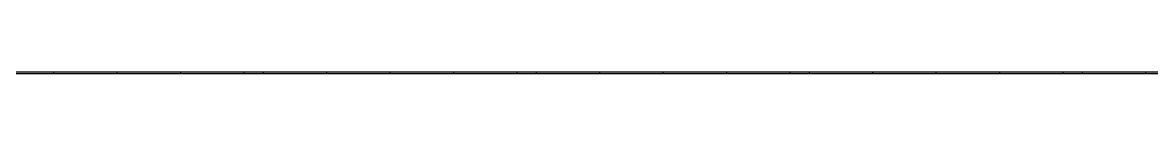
# Model space of a CAD drawing. Header units: inches. Extents: x -10781 to 50822, y -3854 to 38989.
# Drawn here: x 5141 to 10683, y 31235 to 31245 of the extents above; entities that cross this region are included whole.
import ezdxf

# ---------------------------------------------------------------- set-up
doc = ezdxf.new("R2010")
doc.units = ezdxf.units.IN
doc.header["$LTSCALE"] = 0.025
doc.header["$MEASUREMENT"] = 0
doc.layers.add('0-35', color=3, linetype='CONTINUOUS')
doc.layers.add('0-50', color=10, linetype='CONTINUOUS')

msp = doc.modelspace()

# ---------------------------------------------------------------- linework, layer by layer
at = {"layer": '0-35'}
for p, q in [((21416.8886, 31244.68024), (-171.02236, 31244.68024)), ((21416.8886, 31235.43024), (-171.02236, 31235.43024))]:
    msp.add_line(p, q, dxfattribs=at)
at = {"layer": '0-50'}
for p, q in [((5293.0136, 31244.68024), (5293.0136, 31235.43024)), ((5604.2636, 31244.68024), (5604.2636, 31235.43024)), ((5915.5136, 31244.68024), (5915.5136, 31235.43024)), ((6226.7636, 31244.68024), (6226.7636, 31235.43024)), ((6322.0136, 31244.68024), (6322.0136, 31235.43024)), ((6633.2636, 31244.68024), (6633.2636, 31235.43024)), ((6944.5136, 31244.68024), (6944.5136, 31235.43024)), ((7255.7636, 31244.68024), (7255.7636, 31235.43024)), ((7567.0136, 31244.68024), (7567.0136, 31235.43024)), ((7662.2636, 31244.68024), (7662.2636, 31235.43024)), ((7973.5136, 31244.68024), (7973.5136, 31235.43024)), ((8284.7636, 31244.68024), (8284.7636, 31235.43024)), ((8596.0136, 31244.68024), (8596.0136, 31235.43024)), ((8907.2636, 31244.68024), (8907.2636, 31235.43024)), ((9002.5136, 31244.68024), (9002.5136, 31235.43024)), ((9313.7636, 31244.68024), (9313.7636, 31235.43024)), ((9625.0136, 31244.68024), (9625.0136, 31235.43024)), ((9936.2636, 31244.68024), (9936.2636, 31235.43024)), ((10247.5136, 31244.68024), (10247.5136, 31235.43024)), ((10342.7636, 31244.68024), (10342.7636, 31235.43024)), ((10654.0136, 31244.68024), (10654.0136, 31235.43024))]:
    msp.add_line(p, q, dxfattribs=at)

doc.saveas('drawing.dxf')
